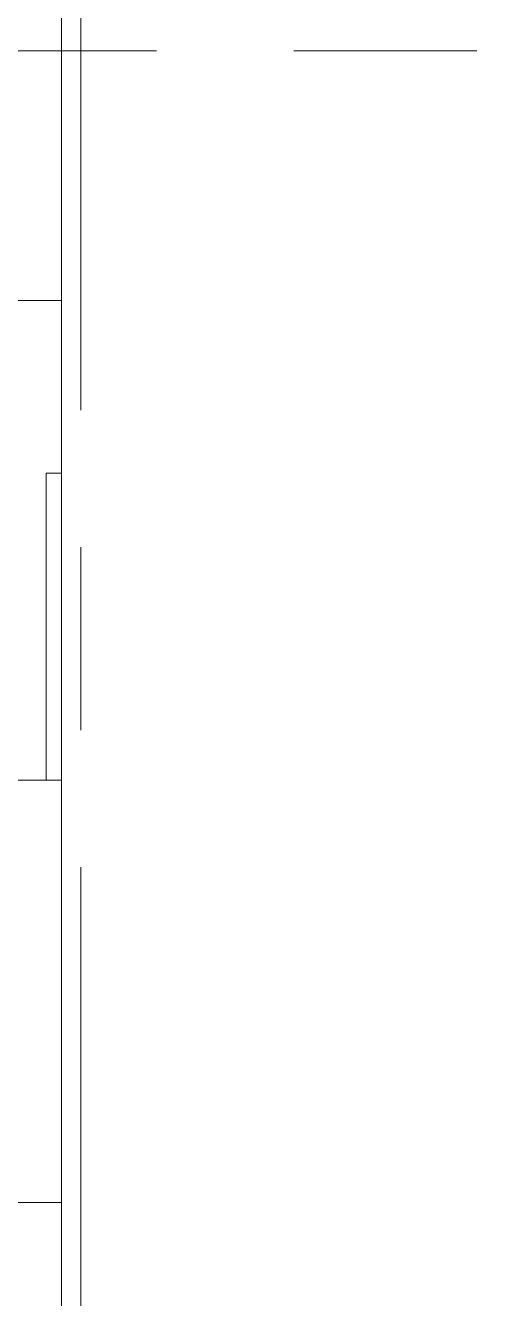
# Model space of a CAD drawing. Header units: millimetres. Extents: x -99196 to 15601, y -9661 to 93550.
# Drawn here: x -23595 to -22393, y 21950 to 25266 of the extents above; entities that cross this region are included whole.
import ezdxf

# ---------------------------------------------------------------- set-up
doc = ezdxf.new("R2010")
doc.units = ezdxf.units.MM
doc.linetypes.add('Centre', pattern=[31.75, 6.35, -4.7625, 15.875, -4.7625])
for name, color, linetype, lineweight in [('CUA', 31, 'Continuous', 9), ('NET-THAY', 2, 'Continuous', 9), ('TRUC', 225, 'Continuous', 5)]:
    doc.layers.add(name, color=color, linetype=linetype, lineweight=lineweight)

# ---------------------------------------------------------------- blocks, each defined once
blk = doc.blocks.new('CUA SAN PHOI LUA1 - CUA SAN PHOI LUA 800-1384255-MẶT ĐỨNG 14-1')
at = {"layer": 'CUA'}
for p in [(-23540.5, 23300), (-23500.5, 24100)]:
    blk.add_line(p, (-23540.5, 24100), dxfattribs=at)

msp = doc.modelspace()

# ---------------------------------------------------------------- linework, layer by layer
at = {"layer": 'NET-THAY'}
for p, q in [((-23500.5, 23300), (-25700.5, 23300)), ((-23500.5, 22200), (-25700.5, 22200))]:
    msp.add_line(p, q, dxfattribs=at)
for points in [[(-23500.5, 21250), (-23500.5, 91900)], [(-23500.5, 24550), (-25700.5, 24550)]]:
    msp.add_lwpolyline(points, dxfattribs=at)
at = {"layer": 'TRUC', "linetype": 'Centre', "ltscale": 75}
for p, q in [((-23450.5, -7525.8), (-23450.5, 91838.4)), ((-99096.4, 25200), (15600.6, 25200))]:
    msp.add_line(p, q, dxfattribs=at)

# ---------------------------------------------------------------- block references
at = {"layer": 'CUA'}
msp.add_blockref('CUA SAN PHOI LUA1 - CUA SAN PHOI LUA 800-1384255-MẶT ĐỨNG 14-1', (0, 0), dxfattribs=at)

doc.saveas('drawing.dxf')
